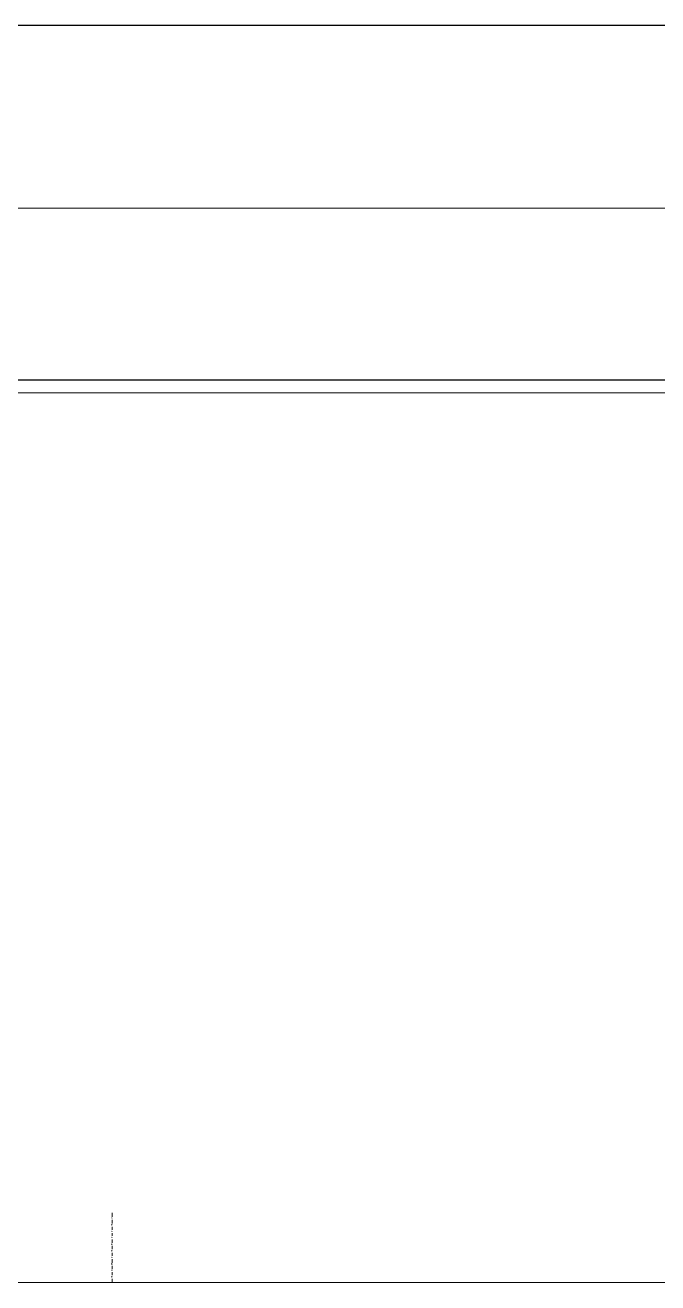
# Model space of a CAD drawing. Header units: millimetres. Extents: x 2928 to 3112, y 1220 to 1280.
# Drawn here: x 3075.62 to 3078.04, y 1250.928 to 1255.735 of the extents above; entities that cross this region are included whole.
import ezdxf

# ---------------------------------------------------------------- set-up
doc = ezdxf.new("R2010")
doc.units = ezdxf.units.MM

msp = doc.modelspace()

# ---------------------------------------------------------------- linework, layer by layer
at = {"color": 253, "linetype": 'Continuous', "lineweight": -2, "true_color": 0x9a9a9a}
msp.add_lwpolyline([(3060.72848, 1255.73487), (3082.58428, 1255.73487), (3082.58428, 1255.73487)], dxfattribs=at)
at = {"color": 253, "linetype": 'Continuous', "lineweight": 5, "true_color": 0x9a9a9a}
msp.add_lwpolyline([(3078.01266, 1255.03523), (3071.75066, 1255.03523), (3071.75066, 1255.03523)], dxfattribs=at)
at = {"color": 7, "linetype": 'Continuous', "lineweight": 20, "true_color": 0x000007}
for points in [[(3078.23264, 1255.03523), (3077.99116, 1255.03523), (3077.99116, 1255.03523)], [(3077.99116, 1255.03523), (3078.23264, 1255.03523), (3078.23264, 1255.03523)]]:
    msp.add_lwpolyline(points, dxfattribs=at)
at = {"color": 7, "linetype": 'Continuous', "lineweight": -2, "true_color": 0x000007}
msp.add_lwpolyline([(3060.60278, 1250.87545), (3060.60278, 1254.3786), (3082.70999, 1254.3786), (3082.70999, 1250.87545)], dxfattribs=at)
at = {"color": 7, "linetype": 'Continuous', "lineweight": 5, "true_color": 0x000007}
msp.add_lwpolyline([(3071.67623, 1250.92838), (3078.08709, 1250.92838), (3078.08709, 1254.32898), (3071.67623, 1254.32898)], close=True, dxfattribs=at)
at = {"color": 252, "linetype": 'Continuous', "lineweight": 13, "true_color": 0x989898}
for points in [[(3075.95344, 1251.17482), (3075.95014, 1251.17648), (3075.95014, 1251.17648)], [(3075.95344, 1251.17979), (3075.95344, 1251.19467), (3075.95344, 1251.19467)], [(3075.95344, 1251.15498), (3075.95344, 1251.16821), (3075.95344, 1251.16821)], [(3075.95344, 1251.14836), (3075.95014, 1251.15001), (3075.95014, 1251.15001)], [(3075.95344, 1251.12355), (3075.95014, 1251.12521), (3075.95014, 1251.12521)], [(3075.95344, 1251.13017), (3075.95344, 1251.14174), (3075.95344, 1251.14174)], [(3075.95344, 1251.10701), (3075.95344, 1251.11694), (3075.95344, 1251.11694)], [(3075.95344, 1251.1004), (3075.95014, 1251.10205), (3075.95014, 1251.10205)], [(3075.95344, 1251.07393), (3075.95014, 1251.07724), (3075.95014, 1251.07724)], [(3075.95344, 1251.08055), (3075.95344, 1251.09378), (3075.95344, 1251.09378)], [(3075.95344, 1251.05574), (3075.95344, 1251.06897), (3075.95344, 1251.06897)], [(3075.95344, 1251.04912), (3075.95014, 1251.05078), (3075.95014, 1251.05078)], [(3075.95344, 1251.02431), (3075.95014, 1251.02597), (3075.95014, 1251.02597)], [(3075.95344, 1251.03093), (3075.95344, 1251.04251), (3075.95344, 1251.04251)], [(3075.95344, 1251.00446), (3075.95344, 1251.0177), (3075.95344, 1251.0177)], [(3075.95344, 1250.99785), (3075.95014, 1251.00116), (3075.95014, 1251.00116)], [(3075.95344, 1250.97469), (3075.95014, 1250.97635), (3075.95014, 1250.97635)], [(3075.95344, 1250.97965), (3075.95344, 1250.99289), (3075.95344, 1250.99289)], [(3075.95344, 1250.9565), (3075.95344, 1250.96808), (3075.95344, 1250.96808)], [(3075.95344, 1250.94988), (3075.95014, 1250.95154), (3075.95014, 1250.95154)], [(3075.95344, 1250.93003), (3075.95344, 1250.94327), (3075.95344, 1250.94327)]]:
    msp.add_lwpolyline(points, dxfattribs=at)

doc.saveas('drawing.dxf')
